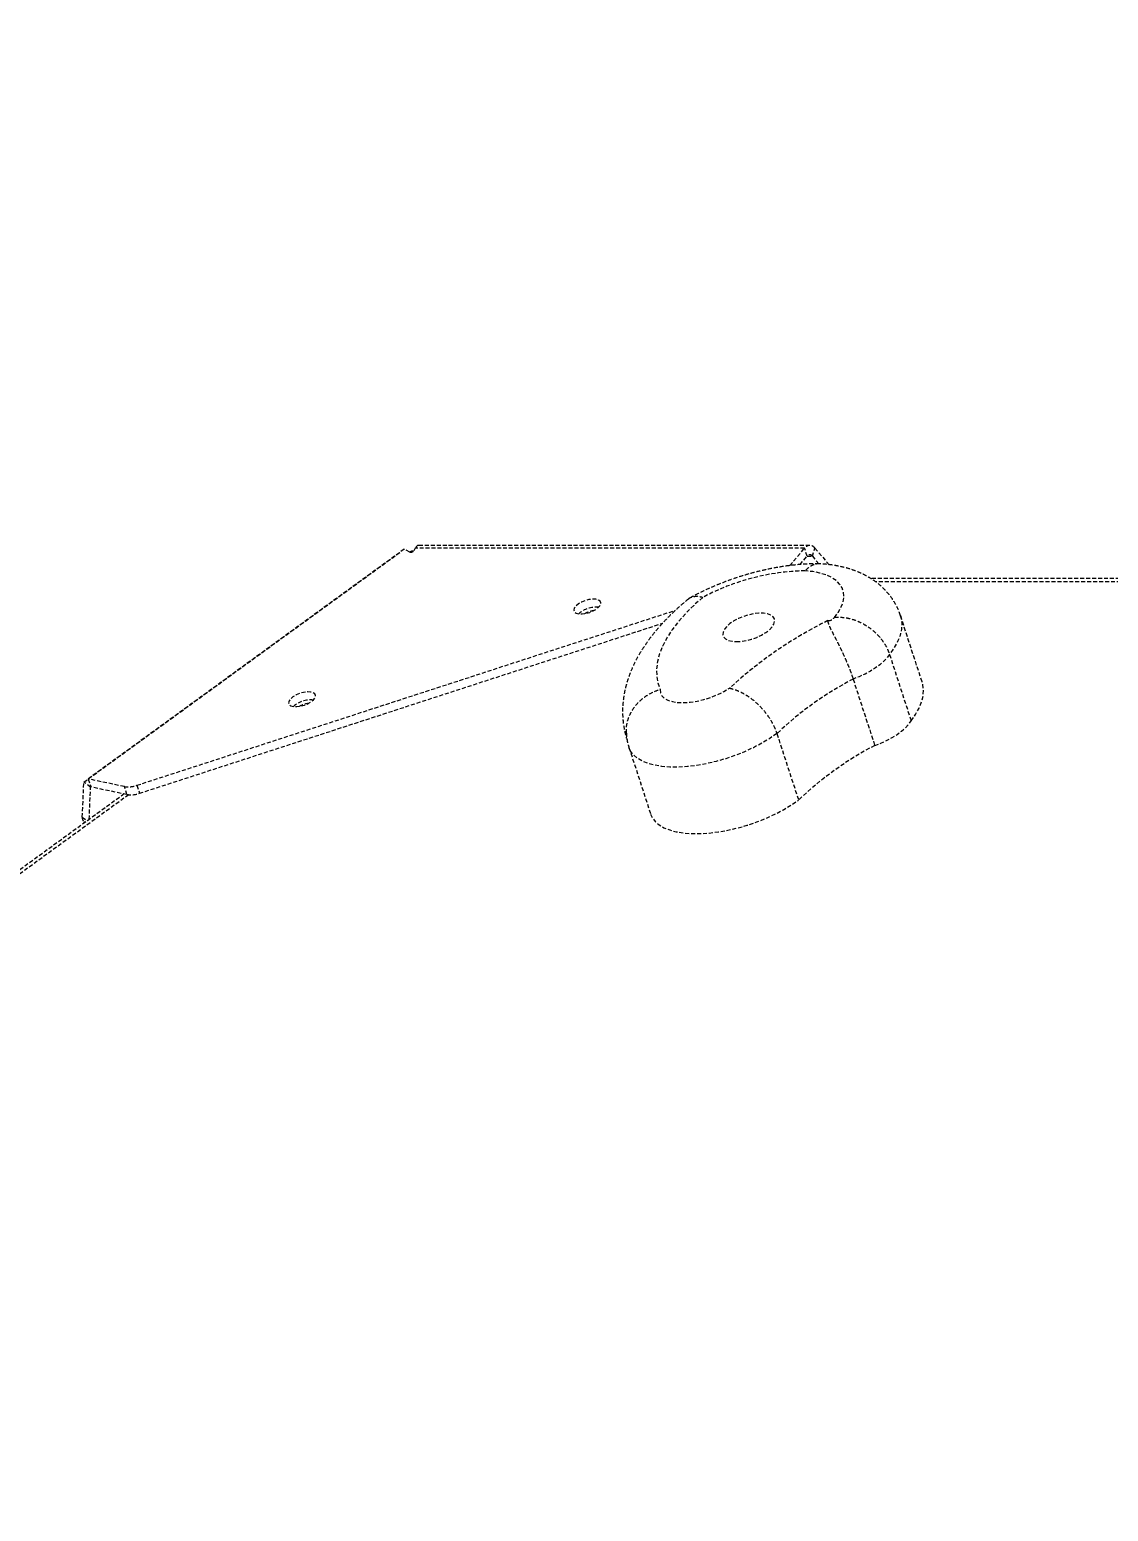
# Model space of a CAD drawing. Header units: millimetres. Extents: x -6061 to 5100, y -3651 to 3328.
# Drawn here: x 1291.8 to 1637, y 667.6 to 1141.6 of the extents above; entities that cross this region are included whole.
import ezdxf

# ---------------------------------------------------------------- set-up
doc = ezdxf.new("R2010")
doc.units = ezdxf.units.MM
doc.linetypes.add('HIDDEN', pattern=[1.905, 1.27, -0.635])
for name, color, linetype in [('DIKOM_ОБЪЕКТ', 7, 'Continuous'), ('DIKOM_РАЗМЕР_ЗОНА', 7, 'Continuous'), ('DIKOM_РАЗМЕР_ОБЪЕКТА', 7, 'Continuous')]:
    doc.layers.add(name, color=color, linetype=linetype)
doc.styles.add('style1', font='arialbd.ttf', dxfattribs={"width": 0.8})
doc.dimstyles.new('1-50', dxfattribs={"dimtxt": 300, "dimasz": 200, "dimexe": 100, "dimexo": 0, "dimgap": 100, "dimtad": 1, "dimtxsty": 'style1', "dimcen": 200, "dimclrd": 7, "dimclre": 7, "dimclrt": 7, "dimadec": 1, "dimazin": 2, "dimtfac": 1, "dimtmove": 0, "dimatfit": 2, "dimfxl": 0, "dimlwd": 25, "dimlwe": 18, "dimarcsym": 0})

# ---------------------------------------------------------------- blocks, each defined once
blk = doc.blocks.new('*D0')
at = {"layer": 'Defpoints', "color": 0, "transparency": 16777216}
for p in [(3244.44, 1090.08), (-2954.24, -571.35), (3244.44, -1487.03)]:
    blk.add_point(p, dxfattribs=at)
at = {"layer": 'DIKOM_РАЗМЕР_ОБЪЕКТА', "color": 7, "lineweight": 18, "transparency": 16777216}
for p, q in [((3244.44, 1090.08), (3244.44, -1587.03)), ((-2954.24, -571.35), (-2954.24, -1587.03))]:
    blk.add_line(p, q, dxfattribs=at)
at = {"layer": 'DIKOM_РАЗМЕР_ОБЪЕКТА', "color": 7, "lineweight": 25, "transparency": 16777216}
blk.add_line((-2754.24, -1487.03), (3044.44, -1487.03), dxfattribs=at)
at = {"layer": 'DIKOM_РАЗМЕР_ОБЪЕКТА', "color": 7, "transparency": 16777216}
for points in [[(-2754.24, -1453.69), (-2754.24, -1520.36), (-2954.24, -1487.03)], [(3044.44, -1453.69), (3044.44, -1520.36), (3244.44, -1487.03)]]:
    blk.add_solid(points, dxfattribs=at)
at = {"layer": 'DIKOM_РАЗМЕР_ОБЪЕКТА', "color": 7, "transparency": 16777216, "insert": (279.31, -1118.98), "char_height": 300, "attachment_point": 5, "style": 'style1'}
blk.add_mtext('{\\fArial|b0|i0|c204|p34;\\H1.75x;6200}', dxfattribs=at)
blk = doc.blocks.new('*D1')
at = {"layer": 'Defpoints', "color": 0, "transparency": 16777216}
for p in [(2324.34, 3327.92), (-5419.16, -2822.08), (-1808.64, -2822.08)]:
    blk.add_point(p, dxfattribs=at)
at = {"layer": 'DIKOM_РАЗМЕР_ЗОНА', "color": 7, "lineweight": 18, "transparency": 16777216}
for p, q in [((2324.34, 3327.92), (-5519.16, 3327.92)), ((-1808.64, -2822.08), (-5519.16, -2822.08))]:
    blk.add_line(p, q, dxfattribs=at)
at = {"layer": 'DIKOM_РАЗМЕР_ЗОНА', "color": 7, "lineweight": 25, "transparency": 16777216}
blk.add_line((-5419.16, 3127.92), (-5419.16, -2622.08), dxfattribs=at)
at = {"layer": 'DIKOM_РАЗМЕР_ЗОНА', "color": 7, "transparency": 16777216}
for points in [[(-5452.49, 3127.92), (-5385.83, 3127.92), (-5419.16, 3327.92)], [(-5452.49, -2622.08), (-5385.83, -2622.08), (-5419.16, -2822.08)]]:
    blk.add_solid(points, dxfattribs=at)
at = {"layer": 'DIKOM_РАЗМЕР_ЗОНА', "color": 7, "transparency": 16777216, "insert": (-5787.21, -178.18), "char_height": 300, "attachment_point": 5, "rotation": 90, "style": 'style1'}
blk.add_mtext('{\\fArial|b0|i0|c204|p34;\\H1.75x;6150}', dxfattribs=at)
blk = doc.blocks.new('*D2')
at = {"layer": 'Defpoints', "color": 0, "transparency": 16777216}
for p in [(5097.78, 1174.32), (-4808.91, -571.39), (5097.78, -3550.63)]:
    blk.add_point(p, dxfattribs=at)
at = {"layer": 'DIKOM_РАЗМЕР_ЗОНА', "color": 7, "lineweight": 18, "transparency": 16777216}
for p, q in [((5097.78, 1174.32), (5097.78, -3650.63)), ((-4808.91, -571.39), (-4808.91, -3650.63))]:
    blk.add_line(p, q, dxfattribs=at)
at = {"layer": 'DIKOM_РАЗМЕР_ЗОНА', "color": 7, "lineweight": 25, "transparency": 16777216}
blk.add_line((-4608.91, -3550.63), (4897.78, -3550.63), dxfattribs=at)
at = {"layer": 'DIKOM_РАЗМЕР_ЗОНА', "color": 7, "transparency": 16777216}
for points in [[(-4608.91, -3517.3), (-4608.91, -3583.96), (-4808.91, -3550.63)], [(4897.78, -3517.3), (4897.78, -3583.96), (5097.78, -3550.63)]]:
    blk.add_solid(points, dxfattribs=at)
at = {"layer": 'DIKOM_РАЗМЕР_ЗОНА', "color": 7, "transparency": 16777216, "insert": (864.15, -3182.58), "char_height": 300, "attachment_point": 5, "style": 'style1'}
blk.add_mtext('{\\fArial|b0|i0|c204|p34;\\H1.75x;9900}', dxfattribs=at)
blk = doc.blocks.new('*D3')
at = {"layer": 'Defpoints', "color": 0, "transparency": 16777216}
for p in [(-3174.2, 1527.92), (2804.07, 1527.92), (-2373.39, -1022.08)]:
    blk.add_point(p, dxfattribs=at)
at = {"layer": 'DIKOM_РАЗМЕР_ОБЪЕКТА', "color": 7, "lineweight": 18, "transparency": 16777216}
for p, q in [((2804.07, 1527.92), (-3274.2, 1527.92)), ((-2373.39, -1022.08), (-3274.2, -1022.08))]:
    blk.add_line(p, q, dxfattribs=at)
at = {"layer": 'DIKOM_РАЗМЕР_ОБЪЕКТА', "color": 7, "lineweight": 25, "transparency": 16777216}
blk.add_line((-3174.2, -822.08), (-3174.2, 1327.92), dxfattribs=at)
at = {"layer": 'DIKOM_РАЗМЕР_ОБЪЕКТА', "color": 7, "transparency": 16777216}
for points in [[(-3207.54, 1327.92), (-3140.87, 1327.92), (-3174.2, 1527.92)], [(-3207.54, -822.08), (-3140.87, -822.08), (-3174.2, -1022.08)]]:
    blk.add_solid(points, dxfattribs=at)
at = {"layer": 'DIKOM_РАЗМЕР_ОБЪЕКТА', "color": 7, "transparency": 16777216, "insert": (-3542.25, 166.98), "char_height": 300, "attachment_point": 5, "rotation": 90, "style": 'style1'}
blk.add_mtext('{\\fArial|b0|i0|c204|p34;\\H1.75x;2550}', dxfattribs=at)

msp = doc.modelspace()

# ---------------------------------------------------------------- linework, layer by layer
at = {"layer": 'DIKOM_ОБЪЕКТ', "color": 7, "linetype": 'HIDDEN', "lineweight": 15}
for p, q in [((1541.45, 976.621), (1416.499, 976.625)), ((1309.121, 900.88), (1410.264, 974.378)), ((1411.648, 975.384), (1310.506, 901.885)), ((1410.264, 974.378), (1410.264, 974.378)), ((1413.447, 974.496), (1411.648, 975.384)), ((1415.12, 975.729), (1414.683, 974.897)), ((1539.791, 975.724), (1415.12, 975.729)), ((1535.059, 970.16), (1539.791, 975.724)), ((1538.337, 970.488), (1540.62, 973.173)), ((1540.62, 973.173), (1539.791, 975.724)), ((1540.621, 973.173), (1542.279, 973.173)), ((1542.279, 973.173), (1543.108, 975.725)), ((1542.279, 973.173), (1544.357, 970.729)), ((1543.108, 975.725), (1547.606, 970.436)), ((1741.664, 965.988), (1561.02, 965.988)), ((1742.003, 964.943), (1562.587, 964.943)), ((1326.101, 899.862), (1498.473, 955.873)), ((1577.394, 932.919), (1570.484, 954.185)), ((1326.93, 897.31), (1494.375, 951.72)), ((1566.985, 941.739), (1573.895, 920.473)), ((1555.32, 933.87), (1562.23, 912.604)), ((1530.925, 916.42), (1537.835, 895.154)), ((1483.589, 911.955), (1490.498, 890.689)), ((1308.635, 889.691), (1309.121, 900.88)), ((1311.292, 899.303), (1309.121, 900.88)), ((1322.086, 899.462), (1310.506, 901.885)), ((1310.506, 901.885), (1311.335, 899.334)), ((1322.061, 897.089), (1154.15, 775.095)), ((1323.482, 896.829), (1154.49, 774.05)), ((1310.842, 888.939), (1311.292, 899.303)), ((1311.292, 899.303), (1311.335, 899.334)), ((1322.915, 896.91), (1311.335, 899.334)), ((1322.915, 896.91), (1322.086, 899.462)), ((1326.101, 899.862), (1326.93, 897.31)), ((1308.635, 889.691), (1310.257, 888.513)), ((1309.144, 888.263), (1309.528, 887.984))]:
    msp.add_line(p, q, dxfattribs=at)
at = {"layer": 'DIKOM_ОБЪЕКТ', "color": 7, "linetype": 'HIDDEN', "lineweight": 15, "flags": 128}
for points in [[(1549.34, 953.581), (1550.594, 955.278), (1551.521, 956.952), (1552.11, 958.581), (1552.354, 960.145), (1552.249, 961.624), (1551.798, 963), (1551.005, 964.254), (1549.881, 965.373), (1548.44, 966.341), (1546.699, 967.146), (1544.681, 967.779), (1542.411, 968.231), (1539.918, 968.497)], [(1474.594, 958.215), (1474.384, 958.749), (1473.841, 959.146), (1473.009, 959.374), (1471.955, 959.413), (1470.764, 959.262), (1469.534, 958.932), (1468.363, 958.45), (1467.347, 957.855), (1466.568, 957.195), (1466.088, 956.524), (1465.948, 955.896), (1466.157, 955.362), (1466.7, 954.965), (1467.532, 954.737), (1468.586, 954.698), (1469.777, 954.849), (1471.007, 955.179), (1472.178, 955.661), (1473.194, 956.256), (1473.974, 956.916), (1474.453, 957.587), (1474.594, 958.215)], [(1507.178, 959.983), (1504.291, 957.414), (1501.689, 954.819), (1499.387, 952.214), (1497.395, 949.611), (1495.726, 947.026), (1494.388, 944.472), (1493.387, 941.962), (1492.731, 939.51), (1492.421, 937.13), (1492.46, 934.833), (1492.848, 932.633), (1493.582, 930.54)], [(1517.945, 945.851), (1519.489, 945.927), (1521.133, 946.185), (1522.811, 946.616), (1524.453, 947.2), (1525.992, 947.916), (1527.364, 948.732), (1528.515, 949.616), (1529.397, 950.531), (1529.973, 951.441), (1530.22, 952.307), (1530.128, 953.095), (1529.701, 953.771), (1528.956, 954.31), (1527.923, 954.687), (1526.646, 954.888), (1525.176, 954.905), (1523.573, 954.737), (1521.904, 954.391), (1520.235, 953.881), (1518.637, 953.228), (1517.174, 952.458), (1515.905, 951.604), (1514.884, 950.699), (1514.151, 949.782), (1513.738, 948.89), (1513.66, 948.058), (1513.921, 947.322), (1514.51, 946.712), (1515.403, 946.252), (1516.564, 945.961), (1517.945, 945.851)], [(1570.486, 954.18), (1570.695, 953.42), (1570.918, 951.644), (1570.801, 949.779), (1570.344, 947.84), (1569.551, 945.843), (1568.428, 943.804), (1566.985, 941.739)], [(1566.985, 941.739), (1566.186, 940.639), (1565.156, 939.538), (1563.914, 938.453), (1562.478, 937.402), (1560.874, 936.403), (1559.127, 935.471), (1557.265, 934.622), (1555.32, 933.87)], [(1383.293, 928.548), (1383.083, 929.082), (1382.54, 929.479), (1381.708, 929.706), (1380.654, 929.746), (1379.464, 929.595), (1378.233, 929.264), (1377.062, 928.782), (1376.046, 928.187), (1375.267, 927.527), (1374.787, 926.856), (1374.647, 926.228), (1374.856, 925.694), (1375.399, 925.298), (1376.231, 925.07), (1377.285, 925.03), (1378.476, 925.182), (1379.706, 925.512), (1380.877, 925.994), (1381.893, 926.589), (1382.673, 927.249), (1383.152, 927.92), (1383.293, 928.548)], [(1493.582, 930.54), (1493.668, 929.485), (1494.121, 928.544), (1494.927, 927.744), (1496.065, 927.106), (1497.503, 926.648), (1499.201, 926.383), (1501.114, 926.318), (1503.189, 926.454), (1505.369, 926.788), (1507.595, 927.31), (1509.805, 928.007), (1511.939, 928.859), (1513.938, 929.843), (1515.749, 930.933)], [(1573.895, 920.473), (1575.338, 922.538), (1576.461, 924.577), (1577.254, 926.574), (1577.711, 928.513), (1577.828, 930.377), (1577.605, 932.153), (1577.394, 932.919)], [(1562.23, 912.604), (1564.175, 913.356), (1566.037, 914.204), (1567.784, 915.136), (1569.388, 916.136), (1570.823, 917.187), (1572.066, 918.272), (1573.095, 919.373), (1573.895, 920.473)], [(1530.925, 916.42), (1528.623, 914.833), (1526.105, 913.32), (1523.402, 911.901), (1520.55, 910.593), (1517.581, 909.413), (1514.534, 908.374), (1511.445, 907.49), (1508.353, 906.771), (1505.296, 906.228), (1502.311, 905.865), (1499.435, 905.687), (1496.704, 905.698), (1494.152, 905.896), (1491.81, 906.28), (1489.706, 906.844), (1487.867, 907.581), (1486.315, 908.483), (1485.07, 909.538), (1484.147, 910.734), (1483.588, 911.956)], [(1490.498, 890.689), (1491.057, 889.468), (1491.98, 888.272), (1493.225, 887.217), (1494.777, 886.315), (1496.616, 885.577), (1498.719, 885.013), (1501.062, 884.63), (1503.614, 884.432), (1506.345, 884.421), (1509.221, 884.598), (1512.205, 884.961), (1515.263, 885.505), (1518.355, 886.224), (1521.444, 887.108), (1524.491, 888.146), (1527.46, 889.327), (1530.312, 890.635), (1533.014, 892.054), (1535.532, 893.566), (1537.835, 895.154)]]:
    msp.add_lwpolyline(points, dxfattribs=at)
at = {"layer": 'DIKOM_ОБЪЕКТ', "color": 7, "linetype": 'HIDDEN', "lineweight": 15}
for centre, radius, start, end in [((1541.45, 974.583), 2.013, 34.53945, 145.46879), ((1541.45, 972.602), 1.007, 34.54201, 145.46623), ((1541.444, 895.417), 73.095, 91.19617, 117.95504), ((1473.005, 948.641), 8.221, 83.91795, 132.08228), ((1473.824, 946.1), 9.762, 98.64884, 117.31949), ((1547.518, 954.69), 2.133, 262.80451, 328.6725), ((1607.808, 830.673), 136.113, 116.4169, 132.55848), ((1606.044, 837.181), 109.187, 117.68202, 133.47081), ((1381.701, 918.982), 8.214, 83.89322, 132.10612), ((1382.522, 916.436), 9.761, 98.61324, 117.35349), ((1612.956, 815.913), 109.189, 117.68224, 133.47078), ((1323.298, 907.655), 8.282, 261.5885, 289.78425), ((1324.127, 905.102), 8.281, 261.58552, 289.78551), ((1310.192, 889.441), 1.577, 170.87258, 228.35947)]:
    msp.add_arc(centre, radius, start, end, dxfattribs=at)
msp.add_ellipse((1414, 974.897), major_axis=(0.713, 0.232), ratio=0.5629006, start_param=3.6652558, end_param=5.7596509, dxfattribs=at)
for points, knots in [([(1416.519, 976.625), (1416.519, 976.625), (1416.227, 976.667), (1415.718, 976.478), (1415.329, 975.992), (1415.12, 975.729)], [0, 0, 0, 0, 0.0002194, 0.4609053, 1, 1, 1, 1]), ([(1413.406, 974.516), (1413.608, 974.632), (1413.981, 974.845), (1414.408, 974.896), (1414.604, 974.92)], [0, 0, 0, 0, 0.5400541, 1, 1, 1, 1]), ([(1544.445, 970.729), (1543.95, 970.732), (1542.228, 970.741), (1539.225, 970.602), (1535.435, 970.245), (1531.627, 969.696), (1527.819, 968.971), (1524.025, 968.077), (1520.26, 967.02), (1516.54, 965.807), (1512.881, 964.445), (1509.304, 962.935), (1506.057, 961.414), (1504.071, 960.344), (1503.194, 959.871)], [0, 0, 0, 0, 0.0372037, 0.1292537, 0.2201822, 0.3101483, 0.3993449, 0.4879831, 0.5762716, 0.6644125, 0.7526015, 0.8409745, 0.92974, 1, 1, 1, 1]), ([(1544.681, 970.699), (1544.608, 970.712), (1544.064, 970.811), (1543.031, 970.58), (1541.5, 969.939), (1540.476, 969.091), (1539.931, 968.51), (1539.918, 968.497)], [0, 0, 0, 0, 0.0451852, 0.33308697, 0.62099091, 0.99100083, 1, 1, 1, 1]), ([(1570.454, 954.162), (1570.376, 954.436), (1570.063, 955.528), (1569.213, 957.327), (1567.933, 959.507), (1566.397, 961.499), (1564.649, 963.307), (1562.694, 964.927), (1560.538, 966.36), (1558.174, 967.609), (1555.589, 968.67), (1552.772, 969.538), (1549.721, 970.193), (1547, 970.571), (1545.28, 970.68), (1544.683, 970.718)], [0, 0, 0, 0, 0.0257265, 0.1025758, 0.178704, 0.2547173, 0.331293, 0.4091817, 0.4892192, 0.5723214, 0.6593807, 0.751044, 0.847291, 0.9470697, 1, 1, 1, 1]), ([(1502.652, 959.512), (1502.353, 959.268), (1500.893, 958.078), (1498.424, 955.873), (1495.347, 952.858), (1492.518, 949.734), (1489.953, 946.508), (1487.686, 943.195), (1485.745, 939.818), (1484.211, 936.521), (1483.059, 933.342), (1482.221, 930.202), (1481.685, 926.995), (1481.487, 923.74), (1481.62, 920.568), (1482.112, 917.512), (1482.58, 915.465), (1482.955, 914.475), (1482.972, 914.432)], [0, 0, 0, 0, 0.0194569, 0.0951788, 0.1714601, 0.2483159, 0.3255579, 0.40263, 0.4788306, 0.5533611, 0.6181766, 0.6807936, 0.7480093, 0.812917, 0.8757786, 0.9370644, 0.9972539, 1, 1, 1, 1]), ([(1502.66, 959.503), (1502.688, 959.534), (1502.993, 959.872), (1503.808, 960.186), (1505.237, 960.434), (1506.44, 960.221), (1507.17, 959.986), (1507.178, 959.983)], [0, 0, 0, 0, 0.0292263, 0.3148902, 0.6005701, 0.9954267, 1, 1, 1, 1]), ([(1549.34, 953.581), (1549.353, 953.582), (1550.394, 953.703), (1552.24, 953.653), (1554.879, 953.097), (1557.218, 952.24), (1559.448, 951.051), (1561.514, 949.579), (1563.352, 947.856), (1564.913, 945.94), (1566.175, 943.883), (1566.715, 942.454), (1566.985, 941.739)], [0, 0, 0, 0, 0.001681, 0.143238, 0.250399, 0.3575618, 0.4646503, 0.5717374, 0.6788023, 0.7858686, 0.8929345, 1, 1, 1, 1]), ([(1547.251, 952.574), (1547.251, 952.57), (1547.214, 952.258), (1547.359, 951.618), (1547.853, 950.442), (1548.608, 948.949), (1549.56, 947.123), (1550.601, 945.087), (1551.657, 942.926), (1552.704, 940.648), (1553.68, 938.355), (1554.582, 936.051), (1555.072, 934.604), (1555.32, 933.87)], [0, 0, 0, 0, 0.0010769, 0.0812547, 0.1643731, 0.2682217, 0.3751101, 0.4780717, 0.5839566, 0.6864849, 0.7919588, 0.8944887, 1, 1, 1, 1]), ([(1482.79, 916.586), (1482.761, 917.038), (1482.686, 918.232), (1483.037, 920.2), (1483.783, 922.388), (1484.95, 924.465), (1486.461, 926.336), (1488.308, 927.98), (1490.636, 929.467), (1492.482, 930.22), (1493.565, 930.536), (1493.582, 930.54)], [0, 0, 0, 0, 0.075539, 0.1994632, 0.3269722, 0.4510123, 0.5786335, 0.702994, 0.8309312, 0.9974704, 1, 1, 1, 1]), ([(1515.749, 930.933), (1515.76, 930.93), (1516.575, 930.78), (1518.061, 930.336), (1520.253, 929.283), (1522.217, 928.037), (1524.139, 926.506), (1525.926, 924.76), (1527.561, 922.812), (1528.958, 920.75), (1530.132, 918.588), (1530.658, 917.15), (1530.925, 916.42)], [0, 0, 0, 0, 0.0020437, 0.1451467, 0.2509371, 0.3597573, 0.4650838, 0.5734327, 0.6785533, 0.7867071, 0.8918281, 1, 1, 1, 1]), ([(1482.769, 916.585), (1482.794, 916.1), (1482.862, 914.802), (1483.159, 913.241), (1483.53, 912.22), (1483.623, 911.967)], [0, 0, 0, 0, 0.3099292, 0.8286322, 1, 1, 1, 1])]:
    msp.add_open_spline(points, degree=3, knots=knots, dxfattribs=at)

# ---------------------------------------------------------------- dimensions: what is measured, and where the dimension line sits
at = {"layer": 'DIKOM_РАЗМЕР_ЗОНА'}
dim = msp.add_linear_dim(base=(-5419.159, -2822.077), p1=(2324.34, 3327.923), p2=(-1808.638, -2822.077), angle=90, text='{\\fArial|b0|i0|c204|p34;\\H1.75x;<>}', dimstyle='1-50', dxfattribs=at)
dim.commit()
dim.dimension.update_dxf_attribs({"geometry": '*D1', "text_midpoint": (-5419.159, -178.183), "dimtype": 160})
dim = msp.add_linear_dim(base=(5097.777, -3550.63), p1=(-4808.913, -571.389), p2=(5097.777, 1174.316), text='{\\fArial|b0|i0|c204|p34;\\H1.75x;9900}', dimstyle='1-50', dxfattribs=at)
dim.commit()
dim.dimension.update_dxf_attribs({"geometry": '*D2', "text_midpoint": (864.153, -3550.63), "dimtype": 160})
at = {"layer": 'DIKOM_РАЗМЕР_ОБЪЕКТА'}
dim = msp.add_linear_dim(base=(-3174.204, 1527.923), p1=(-2373.391, -1022.077), p2=(2804.073, 1527.923), angle=90, text='{\\fArial|b0|i0|c204|p34;\\H1.75x;<>}', dimstyle='1-50', dxfattribs=at)
dim.commit()
dim.dimension.update_dxf_attribs({"geometry": '*D3', "text_midpoint": (-3174.204, 166.976), "dimtype": 160})
dim = msp.add_linear_dim(base=(3244.443, -1487.027), p1=(-2954.235, -571.349), p2=(3244.443, 1090.082), text='{\\fArial|b0|i0|c204|p34;\\H1.75x;6200}', dimstyle='1-50', dxfattribs=at)
dim.commit()
dim.dimension.update_dxf_attribs({"geometry": '*D0', "text_midpoint": (279.308, -1487.027), "dimtype": 160})

doc.saveas('drawing.dxf')
